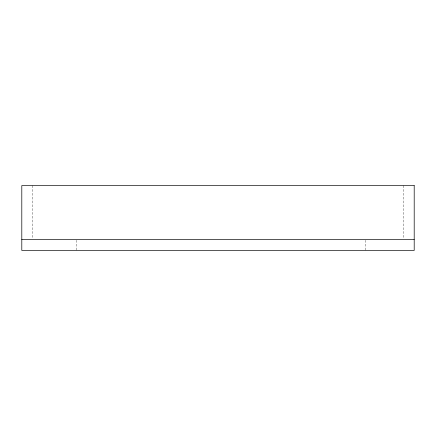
<?xml version="1.0" encoding="UTF-8"?>
<svg xmlns="http://www.w3.org/2000/svg" width="436" height="436" viewBox="0 0 436 436"><rect width="100%" height="100%" fill="white"/><g stroke="black" fill="none" stroke-linecap="round" stroke-linejoin="round"><path stroke-width="0.33" stroke-dasharray="2.18 1.64" d="M403.393 185.578L403.393 238.939M365.499 240.291L365.499 250.422M76.398 240.291L76.398 250.422M32.607 185.578L32.607 238.939"/><path stroke-width="0.65" d="M21.8 239.615L414.2 239.615M414.2 185.578L21.8 185.578L21.8 250.422L414.2 250.422L414.2 185.578"/></g></svg>
